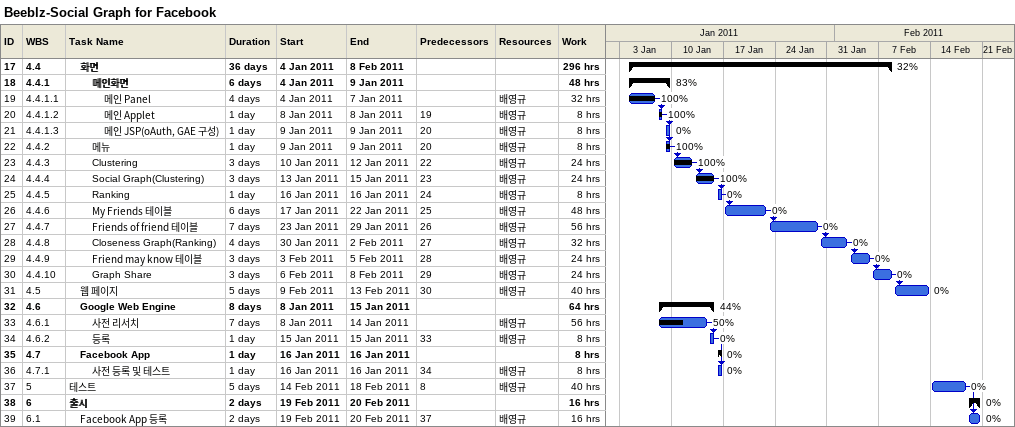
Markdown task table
Beeblz-Social Graph for Facebook

| ID | WBS | Task | Duration | Start | Finish | Predecessors | Resources | % complete | Work (h) |
|---|---|---|---|---|---|---|---|---|---|
| 17 | 4.4 | **화면** | 36d | 2011-01-04 | 2011-02-08 |  |  | 32 | 296 |
| 18 | 4.4.1 | **메인화면** | 6d | 2011-01-04 | 2011-01-09 |  |  | 83 | 48 |
| 19 | 4.4.1.1 | 메인 Panel | 4d | 2011-01-04 | 2011-01-07 |  | 배영규 | 100 | 32 |
| 20 | 4.4.1.2 | 메인 Applet | 1d | 2011-01-08 | 2011-01-08 | 19 | 배영규 | 100 | 8 |
| 21 | 4.4.1.3 | 메인 JSP(oAuth, GAE 구성) | 1d | 2011-01-09 | 2011-01-09 | 20 | 배영규 | 0 | 8 |
| 22 | 4.4.2 | 메뉴 | 1d | 2011-01-09 | 2011-01-09 | 20 | 배영규 | 100 | 8 |
| 23 | 4.4.3 | Clustering | 3d | 2011-01-10 | 2011-01-12 | 22 | 배영규 | 100 | 24 |
| 24 | 4.4.4 | Social Graph(Clustering) | 3d | 2011-01-13 | 2011-01-15 | 23 | 배영규 | 100 | 24 |
| 25 | 4.4.5 | Ranking | 1d | 2011-01-16 | 2011-01-16 | 24 | 배영규 | 0 | 8 |
| 26 | 4.4.6 | My Friends 테이블 | 6d | 2011-01-17 | 2011-01-22 | 25 | 배영규 | 0 | 48 |
| 27 | 4.4.7 | Friends of friend 테이블 | 7d | 2011-01-23 | 2011-01-29 | 26 | 배영규 | 0 | 56 |
| 28 | 4.4.8 | Closeness Graph(Ranking) | 4d | 2011-01-30 | 2011-02-02 | 27 | 배영규 | 0 | 32 |
| 29 | 4.4.9 | Friend may know 테이블 | 3d | 2011-02-03 | 2011-02-05 | 28 | 배영규 | 0 | 24 |
| 30 | 4.4.10 | Graph Share | 3d | 2011-02-06 | 2011-02-08 | 29 | 배영규 | 0 | 24 |
| 31 | 4.5 | 웹 페이지 | 5d | 2011-02-09 | 2011-02-13 | 30 | 배영규 | 0 | 40 |
| 32 | 4.6 | **Google Web Engine** | 8d | 2011-01-08 | 2011-01-15 |  |  | 44 | 64 |
| 33 | 4.6.1 | 사전 리서치 | 7d | 2011-01-08 | 2011-01-14 |  | 배영규 | 50 | 56 |
| 34 | 4.6.2 | 등록 | 1d | 2011-01-15 | 2011-01-15 | 33 | 배영규 | 0 | 8 |
| 35 | 4.7 | **Facebook App** | 1d | 2011-01-16 | 2011-01-16 |  |  | 0 | 8 |
| 36 | 4.7.1 | 사전 등록 및 테스트 | 1d | 2011-01-16 | 2011-01-16 | 34 | 배영규 | 0 | 8 |
| 37 | 5 | 테스트 | 5d | 2011-02-14 | 2011-02-18 | 8 | 배영규 | 0 | 40 |
| 38 | 6 | **출시** | 2d | 2011-02-19 | 2011-02-20 |  |  | 0 | 16 |
| 39 | 6.1 | Facebook App 등록 | 2d | 2011-02-19 | 2011-02-20 | 37 | 배영규 | 0 | 16 |
